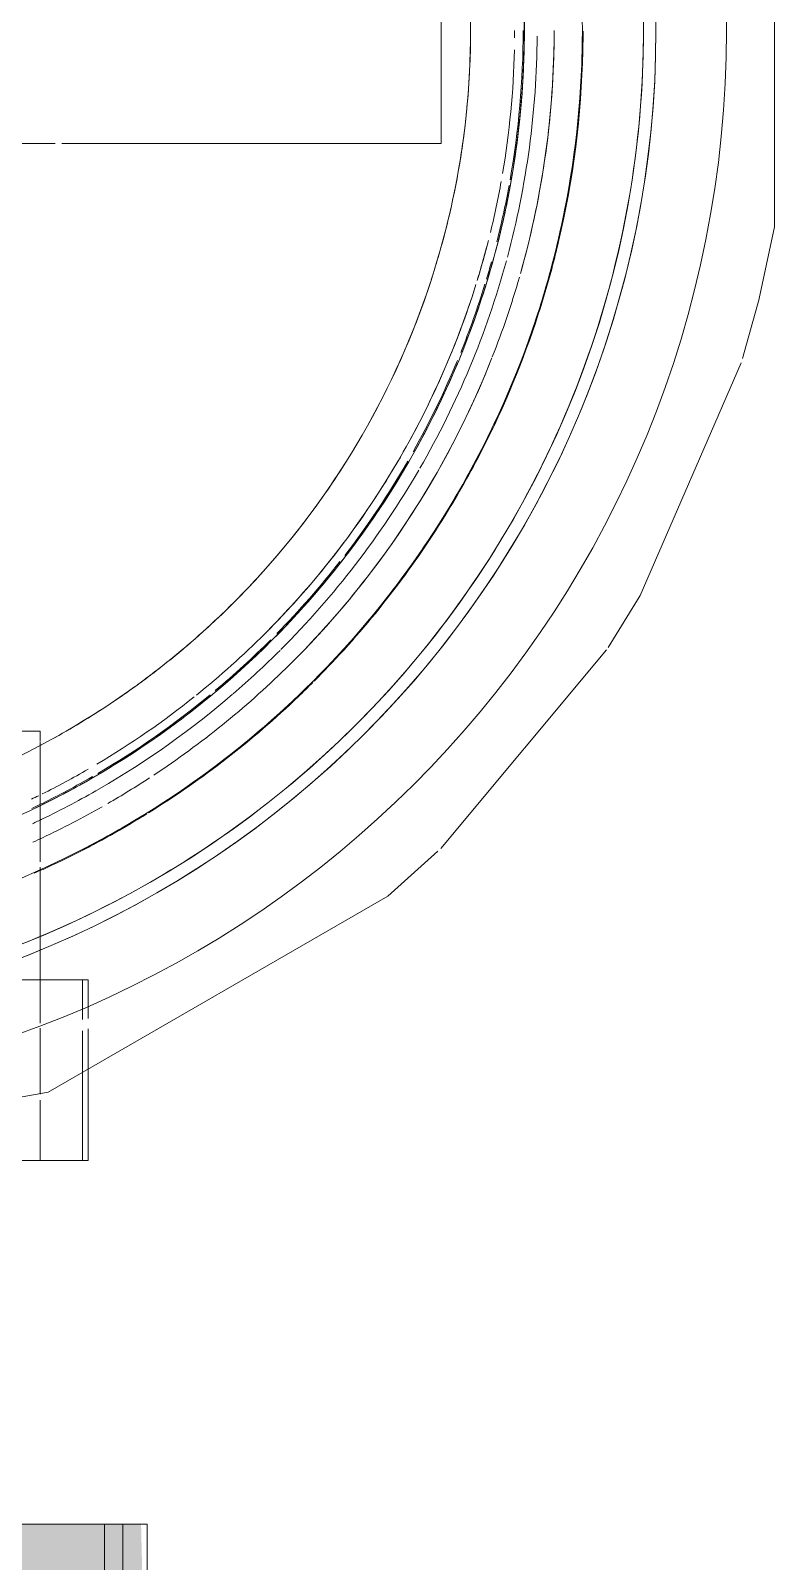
# Model space of a CAD drawing. Header units: metres. Extents: x 147 to 427, y -16 to 162.
# Drawn here: x 149.5754 to 149.6412, y 95.9665 to 96.1019 of the extents above; entities that cross this region are included whole.
import ezdxf

# ---------------------------------------------------------------- set-up
doc = ezdxf.new("R2010")
doc.units = ezdxf.units.M
doc.layers.add('P-PIPE', color=7, linetype='Continuous', lineweight=5)
doc.layers.add('P-SANR-FIXT', color=7, linetype='Continuous', lineweight=5)

# ---------------------------------------------------------------- blocks, each defined once
blk = doc.blocks.new('Bomba Jacuzzi1 - 15B-T 1_1_2CV TRIF_220_380V _1 1_2CV_-V8-RESERVATÓRIOS TÉRREO')
at = {"layer": 'P-SANR-FIXT', "color": 9, "lineweight": 15, "true_color": 0xc0c0c0}
for p, q in [((-0.1, 0.03775000000000021), (-0.1, -0.0377499999999998)), ((-0.09999999999990472, -0.0372500000001583), (-0.09221049215376322, -0.0372500000001583)), ((-0.09999999999990472, -0.0377500000001571), (-0.09192213056586362, -0.0377500000001571)), ((-0.01736482548615584, -0.09848077070137164), (0.01736480680292023, -0.09848077070137147))]:
    blk.add_line(p, q, dxfattribs=at)
at = {"layer": 'P-SANR-FIXT', "color": 254, "lineweight": 15, "true_color": 0xd3d3d3}
for p, q in [((-0.1000000000000001, -4.677232062027236e-16), (-0.09397005326140481, -0.03419984044532896)), ((-0.08400000000000002, -0.0377499999999998), (-0.08400000000000002, -0.01667539848379897)), ((-0.1, -0.03598073702926761), (-0.1, -0.03281176848059084)), ((-0.1, -0.03281176848059084), (-0.1, -0.0359807370292676)), ((-0.08399999999990619, -0.03350000000015698), (-0.07947335642741506, -0.03350000000015698)), ((-0.0939692626419592, -0.03420201273505646), (-0.07660762208408206, -0.06427497324175885)), ((-0.1, -0.0372499999999998), (-0.1, -0.03676117346642425)), ((-0.1, -0.03676117346642424), (-0.1, -0.03724999999999978)), ((-0.09221049215376322, -0.0372500000001583), (-0.08852523791973048, -0.0372500000001583)), ((-0.09192213056586362, -0.0377500000001571), (-0.08833781832706546, -0.0377500000001571)), ((-0.0875291694132721, -0.0372500000001583), (-0.08399999999990619, -0.0372500000001583)), ((-0.08742570351056808, -0.0377500000001571), (-0.08399999999990619, -0.0377500000001571)), ((-0.07660444649742097, -0.06427875796631592), (-0.0726399449385646, -0.06871103636083571)), ((-0.07239483788778031, -0.06896770467710918), (-0.05480174923932111, -0.08363440317140605)), ((-0.05460565546510733, -0.08376337688017506), (-0.05000376714771873, -0.08660036394710648)), ((-0.05000000467080869, -0.08660253633340455), (-0.02939863232272594, -0.0955506440978759)), ((-0.02903603080620235, -0.09566230224020106), (-0.02373797392187581, -0.0971284536423248)), ((-0.02370757612258962, -0.09713597482678811), (-0.0173705899970642, -0.09847975407234202))]:
    blk.add_line(p, q, dxfattribs=at)
at = {"layer": 'P-SANR-FIXT', "color": 254, "lineweight": 15, "true_color": 0xe0e0e0}
for p, q in [((-0.06200000000000002, -0.03349999999999979), (-0.06200000000000002, -0.003141190827758945)), ((-0.1, -0.032927073184453), (-0.1, -0.03349999999999979)), ((-0.1, -0.03349999999999979), (-0.1, -0.032927073184453)), ((-0.09999999999990472, -0.03350000000015698), (-0.09466613582740202, -0.03350000000015698)), ((-0.1, -0.03598073702926753), (-0.1, -0.03376010180287158)), ((-0.1, -0.03376010180287155), (-0.1, -0.03598073702926751)), ((-0.08400000000000002, -0.03281176848058964), (-0.08400000000000002, -0.03598073702926768)), ((-0.08400000000000002, -0.03598073702926754), (-0.08400000000000002, -0.03281176848059057)), ((-0.07947335642741506, -0.03350000000015698), (-0.07404951124411649, -0.0335000000001559)), ((-0.07357338741369288, -0.0335000000001559), (-0.06296011010432964, -0.0335000000001559)), ((-0.06288242301339252, -0.0335000000001559), (-0.06199999999990578, -0.0335000000001559)), ((-0.1, -0.0372499999999998), (-0.1, -0.0367611734664242)), ((-0.1, -0.03676117346642418), (-0.1, -0.03724999999999978)), ((-0.08400000000000002, -0.03676117346642348), (-0.08400000000000002, -0.0372499999999998)), ((-0.08400000000000002, -0.03724999999999978), (-0.08400000000000002, -0.03676117346642339))]:
    blk.add_line(p, q, dxfattribs=at)
at = {"layer": 'P-SANR-FIXT', "color": 254, "lineweight": 15, "true_color": 0xe9e9e9}
for p, q in [((-0.01000000000000001, -0.02640515683319132), (-0.01000000000000001, -0.03482881850491407)), ((-0.1, -0.03292707318445293), (-0.1, -0.03349999999999979)), ((-0.1, -0.03349999999999979), (-0.1, -0.03292707318445293)), ((-0.1, -0.03369866997328063), (-0.1, -0.03611569379010048)), ((-0.0941316095096267, -0.03350000000015698), (-0.08830516368355444, -0.03350000000015698)), ((-0.08783572290648509, -0.03350000000015698), (-0.08399999999990619, -0.03350000000015698)), ((-0.08400000000000002, -0.03292707318445304), (-0.08400000000000002, -0.03349999999999979)), ((-0.08400000000000002, -0.03376010180287149), (-0.08400000000000002, -0.03598073702926746)), ((-0.08400000000000002, -0.03598073702926757), (-0.08400000000000002, -0.03376010180287166)), ((-0.1, -0.03646369994241206), (-0.1, -0.03755469884348322)), ((-0.01000000000000001, -0.03541955500511029), (-0.01000000000000001, -0.04879036790187178)), ((-0.08400000000000002, -0.03676117346642416), (-0.08400000000000002, -0.0372499999999998)), ((-0.08400000000000002, -0.03724999999999978), (-0.08400000000000002, -0.03676117346642422)), ((-0.01000000000000001, -0.04879036790187178), (-0.01000000000000001, -0.05661947902072976))]:
    blk.add_line(p, q, dxfattribs=at)
at = {"layer": 'P-SANR-FIXT', "color": 7, "lineweight": 15, "true_color": 0xefefef}
for p, q in [((-0.06200000000000002, -0.03349999999999979), (-0.06200000000000002, -0.03235851518068356)), ((-0.1, -0.03376010180287158), (-0.1, -0.03281176848059069)), ((-0.1, -0.03281176848059065), (-0.1, -0.03376010180287155)), ((-0.08400000000000002, -0.03611569379010054), (-0.08400000000000002, -0.03369866997328075)), ((-0.08400000000000002, -0.03755469884348325), (-0.08400000000000002, -0.03646369994241212)), ((-0.01000000000000001, -0.05661947902072976), (-0.01000000000000001, -0.0681763132481322)), ((-0.009999999999905683, -0.06900000000015649), (0.01787046327088382, -0.06900000000015649))]:
    blk.add_line(p, q, dxfattribs=at)
at = {"layer": 'P-SANR-FIXT', "color": 7, "lineweight": 15, "true_color": 0xfafafa}
for p, q in [((-0.01000000000000001, -0.03130644708671645), (-0.01000000000000001, -0.03482881850491334)), ((-0.01000000000000001, -0.03541955500510955), (-0.01000000000000001, -0.03805484990608717)), ((-0.01000000000000001, -0.03833434607835246), (-0.01000000000000001, -0.0487903679018712)), ((-0.01000000000000001, -0.0487903679018712), (-0.01000000000000001, -0.05232605683329888)), ((-0.01000000000000001, -0.05256272151057347), (-0.01000000000000001, -0.05549040130940747))]:
    blk.add_line(p, q, dxfattribs=at)
at = {"layer": 'P-SANR-FIXT', "color": 7, "lineweight": 15, "true_color": 0xf3f3f3}
for p, q in [((-0.1, -0.03269245899286223), (-0.1, -0.03369866997328063)), ((-0.01000000000000001, -0.0681763132481322), (-0.01000000000000001, -0.06899999999999967))]:
    blk.add_line(p, q, dxfattribs=at)
at = {"layer": 'P-SANR-FIXT', "color": 7, "lineweight": 15, "true_color": 0xf8f8f8}
for p, q in [((-0.01000000000000001, -0.05549040130940747), (-0.01000000000000001, -0.05737140324887603)), ((-0.01000000000000001, -0.05781415368813874), (-0.01000000000000001, -0.06374768774327831)), ((-0.01000000000000001, -0.06374768774328039), (-0.01000000000000001, -0.06744548134114657))]:
    blk.add_line(p, q, dxfattribs=at)
at = {"layer": 'P-SANR-FIXT', "color": 7, "lineweight": 15, "true_color": 0xf6f6f6}
blk.add_line((-0.01000000000000001, -0.067674184347824), (-0.01000000000000001, -0.06899999999999967), dxfattribs=at)
at = {"layer": 'P-SANR-FIXT', "color": 254, "lineweight": 15, "true_color": 0xd3d3d3}
for centre, radius, start, end in [((0, 1.023625628704395e-16), 0.0868960924896141, 179.9999999999999, 359.9999999999994), ((0, 3.182787366995399e-16), 0.08154999999999996, 204.4517339133051, 207.0618164886982), ((0, 1.127187232441429e-16), 0.08148999999999998, 207.4910189341428, 211.5098673166944), ((0, 1.127187232441429e-16), 0.07160000000000008, 212.4117877034522, 215.778638402251), ((0, 3.182787366995399e-16), 0.08154999999999994, 211.8964079490025, 223.7126269476224), ((0, 1.127187232441429e-16), 0.07160000000000007, 216.0643874744176, 221.9916257577859), ((0, 1.127187232441429e-16), 0.07160000000000007, 226.2954994154697, 227.8897585341412), ((0, 1.127187232441429e-16), 0.07160000000000007, 228.0723445707643, 240.0000000000003), ((0, 3.182787366995399e-16), 0.08154999999999993, 226.2844519174955, 238.2323342628957), ((0, 1.127187232441429e-16), 0.07160000000000004, 240.0009306172961, 251.8724744349631), ((0, 1.127187232441429e-16), 0.07160000000000005, 252.0639270535141, 253.7053123211421), ((0, 1.127187232441429e-16), 0.08148999999999998, 238.4905874915326, 242.5091193339303), ((0, 1.127187232441429e-16), 0.07160000000000002, 258.0083706493646, 263.8317643337509), ((0, 1.127187232441429e-16), 0.07160000000000001, 264.1198304531011, 267.5888453336594), ((0, 3.182787366995399e-16), 0.08154999999999996, 242.938417597592, 252.0619335582034), ((0, 1.127187232441429e-16), 0.08148999999999998, 252.4910881497891, 256.5100944834618), ((0, 3.182787366995399e-16), 0.08154999999999998, 256.7683992864962, 268.7111691069511)]:
    blk.add_arc(centre, radius, start, end, dxfattribs=at)
at = {"layer": 'P-SANR-FIXT', "color": 254, "lineweight": 15, "true_color": 0xe0e0e0}
for centre, radius, start, end in [((0, 1.290458026391406e-16), 0.08689609248961398, 199.9999999999996, 219.9999999999995), ((0, 1.431086360526023e-16), 0.07635299999999999, 202.4999999999996, 224.9999999999996), ((0, 3.182787366995399e-16), 0.08154999999999996, 203.8552173918621, 204.4517339133051), ((0, 3.214761790104603e-16), 0.08155000000000008, 204.4517339133055, 207.0618164886986), ((0, 2.167599433278156e-16), 0.07634999999999996, 205.8067887849237, 219.6426907308418), ((0, 3.182787366995399e-16), 0.08154999999999996, 207.0618164886982, 209.9999999999996), ((0, 3.182787366995399e-16), 0.08154999999999997, 209.9999999999996, 211.7681549353006), ((0, 3.214761790104603e-16), 0.08155000000000007, 211.8964079490029, 223.7126269476229), ((0, 2.167599433278156e-16), 0.07634999999999995, 219.9872833999701, 247.3107522631061), ((0, 1.431086360526023e-16), 0.07635299999999998, 225.0000000000005, 247.4999999999995), ((0, 1.290458026391406e-16), 0.08689609248961394, 219.9999999999995, 239.9999999999995), ((0, 3.182787366995399e-16), 0.08154999999999994, 223.7126269476224, 224.9745846713526), ((0, 3.182787366995399e-16), 0.08154999999999993, 225.0819796369414, 226.2844519174955), ((0, 3.214761790104603e-16), 0.08155000000000008, 226.284451917496, 238.2323342628961), ((0, 2.167599433278156e-16), 0.07634999999999996, 247.7627971221104, 299.9999999999997), ((0, 3.182787366995399e-16), 0.08154999999999996, 238.2323342628957, 242.938417597592), ((0, 1.431086360526023e-16), 0.07635299999999998, 247.4999999999995, 292.4999999999995), ((0, 3.214761790104603e-16), 0.08155000000000007, 242.9384175975924, 252.0619335582038), ((0, 1.290458026391406e-16), 0.08689609248961395, 239.9999999999995, 259.9999999999995), ((0, 3.182787366995399e-16), 0.08154999999999998, 252.0619335582034, 254.9999999999996), ((0, 3.182787366995399e-16), 0.08154999999999998, 254.9999999999996, 256.7683992864962), ((0, 3.214761790104603e-16), 0.08155000000000003, 256.7683992864966, 268.7111691069515), ((0, 3.182787366995399e-16), 0.08155, 268.7111691069511, 269.9492544736199), ((0, 1.290458026391406e-16), 0.08689609248961401, 259.9999999999995, 279.9999999999995)]:
    blk.add_arc(centre, radius, start, end, dxfattribs=at)
at = {"layer": 'P-SANR-FIXT', "color": 254, "lineweight": 15, "true_color": 0xe9e9e9}
for centre, radius, start, end in [((0, 3.214761790104603e-16), 0.08155000000000007, 203.8552173918625, 204.4517339133055), ((0, 3.521183344901147e-16), 0.07898999999999996, 205.2636517461721, 209.5793128402449), ((0, 2.19957385638736e-16), 0.07635000000000007, 205.9998258984662, 210.0000000000001), ((0, 3.214761790104603e-16), 0.08155000000000007, 207.0618164886986, 211.7681549353011), ((0, 2.19957385638736e-16), 0.07635000000000007, 210.0000000000001, 219.6426907308423), ((0, 3.521183344901147e-16), 0.07898999999999996, 210.0020643692564, 213.1445640239351), ((0, 3.521183344901147e-16), 0.07898999999999995, 213.4740238680986, 224.3689692603676), ((0, 2.19957385638736e-16), 0.07635000000000006, 219.9872833999706, 240), ((0, 3.521183344901147e-16), 0.07898999999999994, 224.3689692603676, 248.4835496996846), ((0, 3.214761790104603e-16), 0.08155000000000008, 223.7126269476229, 224.974584671353), ((0, 3.214761790104603e-16), 0.08155000000000007, 225.0819796369419, 226.284451917496), ((0, 2.19957385638736e-16), 0.07635000000000006, 240, 247.3107522631066), ((0, 3.214761790104603e-16), 0.08155000000000007, 238.2323342628961, 242.9384175975924), ((0, 2.19957385638736e-16), 0.07635000000000004, 247.7627971221109, 255), ((0, 3.521183344901147e-16), 0.07898999999999996, 248.5491068214671, 253.9482821006129), ((0, 2.19957385638736e-16), 0.07635000000000007, 255.0000000000001, 270.0000000000001), ((0, 3.521183344901147e-16), 0.07898999999999996, 254.2123001864355, 270.0051194660191), ((0, 3.214761790104603e-16), 0.08155000000000005, 252.0619335582038, 255), ((0, 3.214761790104603e-16), 0.08155000000000004, 255, 256.7683992864966), ((0, 3.214761790104603e-16), 0.08155000000000001, 268.7111691069515, 269.9492544736203)]:
    blk.add_arc(centre, radius, start, end, dxfattribs=at)
at = {"layer": 'P-SANR-FIXT', "color": 7, "lineweight": 15, "true_color": 0xefefef}
for centre, radius, start, end in [((0, 3.521183344901147e-16), 0.07898999999999995, 204.5861520025954, 205.2636517461721), ((0, 3.553157768010351e-16), 0.07899000000000007, 205.2636517461725, 209.5793128402453), ((0, 4.197975300712642e-16), 0.07748999999999996, 205.7903297289296, 209.9999999999988), ((0, 2.19957385638736e-16), 0.07635000000000006, 205.4197779440464, 205.9998258984662), ((0, 4.197975300712642e-16), 0.07748999999999998, 210.0250701215866, 220.703390268439), ((0, 3.553157768010351e-16), 0.07899000000000007, 210.0020643692568, 213.1445640239355), ((0, 3.553157768010351e-16), 0.07899000000000009, 213.4740238680991, 224.368969260368), ((0, 4.197975300712642e-16), 0.07748999999999995, 220.7464020033112, 224.9348750578228), ((0, 3.553157768010351e-16), 0.07899000000000009, 224.368969260368, 239.1586256804906), ((0, 4.197975300712642e-16), 0.07748999999999995, 224.9999999999996, 239.8482480200745), ((0, 4.197975300712642e-16), 0.07748999999999996, 239.9999999999996, 254.755046669286), ((0, 3.553157768010351e-16), 0.07899000000000005, 239.1586256804906, 248.483549699685), ((0, 3.553157768010351e-16), 0.07899000000000005, 248.5491068214675, 253.9482821006133), ((0, 4.197975300712642e-16), 0.07748999999999998, 255.0000000000004, 269.6385797941471), ((0, 3.553157768010351e-16), 0.07899, 254.2123001864359, 268.737938520736), ((0, 3.553157768010351e-16), 0.07899000000000002, 268.737938520736, 270.0051194660194)]:
    blk.add_arc(centre, radius, start, end, dxfattribs=at)
at = {"layer": 'P-SANR-FIXT', "color": 7, "lineweight": 15, "true_color": 0xf3f3f3}
for centre, radius, start, end in [((0, 3.553157768010351e-16), 0.07899000000000006, 204.5861520025958, 205.2636517461725), ((0, 4.197975300712642e-16), 0.07748999999999998, 205.0588070474168, 205.7903297289296), ((0, 4.229949723821846e-16), 0.07749000000000006, 205.7903297289301, 209.9999999999991), ((0, 4.229949723821846e-16), 0.07749000000000007, 210.0250701215871, 220.7033902684394), ((0, 4.229949723821846e-16), 0.07749000000000009, 220.7464020033117, 224.9348750578233), ((0, 4.229949723821846e-16), 0.07749000000000007, 225.0000000000001, 239.8482480200749), ((0, 4.229949723821846e-16), 0.07749000000000004, 240, 254.7550466692864), ((0, 4.229949723821846e-16), 0.07749000000000002, 255.0000000000008, 269.6385797941474)]:
    blk.add_arc(centre, radius, start, end, dxfattribs=at)
at = {"layer": 'P-SANR-FIXT', "color": 7, "lineweight": 15, "true_color": 0xf6f6f6}
for centre, radius, start, end in [((0, 4.229949723821846e-16), 0.07749000000000007, 205.0588070474173, 205.7903297289301), ((0, 4.53637127861839e-16), 0.07624499999999998, 206.2293710308755, 209.9999999999987), ((0, 4.53637127861839e-16), 0.07624499999999997, 210.4317616390403, 219.5433994485523), ((0, 4.53637127861839e-16), 0.07624499999999998, 219.9872833999712, 224.9999999999996), ((0, 4.53637127861839e-16), 0.07624499999999997, 225.585581886368, 231.9433280812036), ((0, 4.53637127861839e-16), 0.07624499999999995, 232.4703700174688, 239.9999999999996), ((0, 4.53637127861839e-16), 0.07624499999999997, 240.7289236538483, 247.4703700174688), ((0, 4.53637127861839e-16), 0.07624499999999997, 248.0566719187899, 252.8766941883455), ((0, 4.53637127861839e-16), 0.076245, 253.2333657617234, 254.4144181136316), ((0, 4.53637127861839e-16), 0.076245, 255.807762529051, 259.6438211854144), ((0, 4.53637127861839e-16), 0.076245, 260.0127166000289, 269.9999999999996)]:
    blk.add_arc(centre, radius, start, end, dxfattribs=at)
at = {"layer": 'P-SANR-FIXT', "color": 7, "lineweight": 15, "true_color": 0xf8f8f8}
for centre, radius, start, end in [((0, 4.53637127861839e-16), 0.07624499999999998, 205.4535681569431, 206.2293710308755), ((0, 4.568345701727594e-16), 0.07624500000000009, 206.229371030876, 209.9999999999991), ((0, 4.874767256524138e-16), 0.07549499999999996, 206.5008428548913, 209.9999999999987), ((0, 4.568345701727594e-16), 0.07624500000000009, 210.4317616390408, 219.5433994485527), ((0, 4.874767256524138e-16), 0.07549499999999996, 210.6832306638568, 218.6234090593595), ((0, 4.874767256524138e-16), 0.07549499999999996, 218.8261438684498, 224.9999999999986), ((0, 4.568345701727594e-16), 0.07624500000000009, 219.9872833999716, 225.0000000000001), ((0, 4.874767256524138e-16), 0.07549499999999994, 224.9999999999996, 239.9999999999996), ((0, 4.568345701727594e-16), 0.07624500000000009, 225.5855818863685, 231.943328081204), ((0, 4.568345701727594e-16), 0.07624500000000008, 232.4703700174692, 240), ((0, 4.874767256524138e-16), 0.07549499999999996, 239.9999999999996, 252.6770993511547), ((0, 4.568345701727594e-16), 0.07624500000000008, 240.7289236538487, 247.4703700174693), ((0, 4.568345701727594e-16), 0.07624500000000006, 248.0566719187903, 252.876694188346), ((0, 4.874767256524138e-16), 0.07549499999999999, 252.9635742422437, 254.9999999999996), ((0, 4.568345701727594e-16), 0.07624500000000006, 253.2333657617239, 254.414418113632), ((0, 4.874767256524138e-16), 0.07549499999999999, 254.9999999999996, 255.7558739777628), ((0, 4.568345701727594e-16), 0.07624500000000005, 255.8077625290514, 259.6438211854148), ((0, 4.874767256524138e-16), 0.07549499999999998, 256.3072252587799, 259.8156800976103), ((0, 4.874767256524138e-16), 0.07549499999999999, 260.3530022635695, 268.7081929816696), ((0, 4.568345701727594e-16), 0.07624500000000009, 260.0127166000293, 270.0000000000001), ((0, 4.874767256524138e-16), 0.07549500000000002, 269.5085619327903, 269.9999999999996)]:
    blk.add_arc(centre, radius, start, end, dxfattribs=at)
at = {"layer": 'P-SANR-FIXT', "color": 7, "lineweight": 15, "true_color": 0xfafafa}
for centre, radius, start, end in [((0, 4.568345701727594e-16), 0.07624500000000009, 205.4535681569436, 206.229371030876), ((0, 4.874767256524138e-16), 0.07549499999999996, 205.6976602685031, 206.2365868944249), ((0, 4.906741679633342e-16), 0.07549500000000008, 206.5008428548918, 209.9999999999991), ((0, 4.906741679633342e-16), 0.07549500000000009, 210.6832306638572, 218.62340905936), ((0, 4.906741679633342e-16), 0.07549500000000009, 218.8261438684503, 224.999999999999), ((0, 4.906741679633342e-16), 0.07549500000000006, 225.0000000000001, 252.6770993511551), ((0, 4.906741679633342e-16), 0.07549500000000003, 252.9635742422441, 255.7558739777632), ((0, 4.906741679633342e-16), 0.07549500000000003, 256.3072252587802, 259.8156800976107), ((0, 4.906741679633342e-16), 0.07549500000000002, 260.3530022635699, 268.70819298167), ((0, 4.906741679633342e-16), 0.07549500000000009, 269.5085619327907, 270.0000000000001)]:
    blk.add_arc(centre, radius, start, end, dxfattribs=at)
at = {"layer": 'P-SANR-FIXT', "color": 7, "lineweight": 15, "true_color": 0xfbfbfb}
blk.add_arc((0, 4.906741679633342e-16), 0.07549500000000008, 205.6976602685036, 206.2365868944253, dxfattribs=at)
at = {"layer": 'P-SANR-FIXT', "color": 9, "lineweight": 15, "true_color": 0xc0c0c0}
for radius, start, end in [(0.07160000000000008, 207.5885289766926, 212.4117877034522), (0.08148999999999998, 211.9244675475182, 224.9999999999992), (0.07160000000000008, 221.9916257577859, 226.2954994154697), (0.08148999999999994, 225.0005629989948, 238.4905874915326), (0.07160000000000004, 253.7053123211421, 258.0083706493646), (0.0716, 267.5888453336594, 272.4121042192975), (0.08148999999999995, 242.5091193339303, 252.4910881497891), (0.08148999999999998, 256.5100944834618, 269.9999999999992)]:
    blk.add_arc((0, 1.127187232441429e-16), radius, start, end, dxfattribs=at)
blk.add_ellipse((-8.872786700619351e-06, 1.194313342431606e-16), major_axis=(1.853288258245072e-09, 0.09424203516568413), ratio=0.9999999532919074, start_param=1.570796346460093, end_param=4.612799701235703, dxfattribs=at)
at = {"layer": 'P-SANR-FIXT', "color": 254, "lineweight": 15, "true_color": 0xd3d3d3}
for centre, major_axis, ratio, start_param, end_param in [((-3.064626870619938e-06, 1.531878561429779e-16), (-1.639127731323199e-09, 0.08799999999999769), 0.9999999532919077, 1.571200792340252, 4.712388961758236), ((6.456456463216353e-18, 1.709992020943752e-16), (0, 0.0879999999999977), 0.9999999532919076, 1.606865268131886, 4.676320039047662)]:
    blk.add_ellipse(centre, major_axis=major_axis, ratio=ratio, start_param=start_param, end_param=end_param, dxfattribs=at)
at = {"layer": 'P-SANR-FIXT', "color": 9, "lineweight": 15, "true_color": 0xc0c0c0}
for points, knots in [([(0.08149, -6.512403850954116e-16), (0.08148999999999997, -0.005331785170691825), (0.08044018347857498, -0.0159962075207034), (0.07577345726074407, -0.03138322580897823), (0.06819486301830606, -0.04556270254235167), (0.05799556549671066, -0.05799192230404528), (0.04556708016979629, -0.06819098187628486), (0.02666286868296153, -0.07830258590981386), (2.917092179272419e-06, -0.08361310525599641), (-0.03199578100517066, -0.07724709681733986), (-0.05912158446045693, -0.05912325027610014), (-0.07724687002309763, -0.03199649235308241), (-0.08149000000000008, -0.01066716554652141), (-0.08149000000000003, 7.048153727318152e-16)], [-1, -1, -1, -1, -0.9375, -0.875, -0.8125, -0.75, -0.6875, -0.625, -0.5, -0.375, -0.25, -0.125, 0, 0, 0, 0]), ([(-0.07160000000000001, -8.162617680635638e-16), (-0.07159999999999994, -0.004998705568951706), (-0.0705492235242164, -0.01499593211006942), (-0.06588961795123277, -0.02933649530441696), (-0.05835022473143901, -0.0423948629436537), (-0.04826056498655445, -0.05360020190055405), (-0.03606161013376021, -0.06246332051961071), (-0.02228656631151024, -0.06859474071664154), (-0.002620951118988878, -0.07278088395454108), (0.02278365785610294, -0.07011757158513147), (0.04933365487162434, -0.05478591583913355), (0.06735238439740708, -0.02998283883067848), (0.07160000000000011, -0.009993686007168193), (0.07160000000000001, 8.136043921913583e-16)], [-1, -1, -1, -1, -0.9333333333333333, -0.8666666666666667, -0.8, -0.7333333333333333, -0.6666666666666666, -0.6, -0.5333333333333333, -0.4, -0.2666666666666667, -0.1333333333333333, 0, 0, 0, 0])]:
    blk.add_open_spline(points, degree=3, knots=knots, dxfattribs=at)
blk = doc.blocks.new('AF_Soldavel_Uniao - Standard-V16-RESERVATÓRIOS TÉRREO')
at = {"layer": 'P-PIPE', "lineweight": 15, "true_color": 0x69503c}
for points in [[(-0.0149999999998883, 0.008568470655026274), (-0.01499999999988722, -0.04420000000017187), (-0.007999999999886646, -0.04389424436102007), (-0.007999999999886646, -0.04298120760243125), (0.01500000000011354, -0.04243200000016981), (0.01500000000011354, -0.04083144425802484), (-0.00799999999988448, -0.04048612218479607), (-0.00799999999988448, -0.02871361052029524), (0.01500000000011354, -0.02871361052029524), (0.01500000000011354, -0.02308545701686409), (-0.00799999999988448, -0.02308545701686409), (-0.007672553583441596, -0.003478390159190417), (0.01500000000011354, -0.003339254552827652), (0.01467255358367824, 0.003478390158849314), (-0.00799999999988448, 0.003478390158849314), (-0.00799999999988448, 0.02308545701652299), (0.01500000000011246, 0.02308545701652299), (0.01500000000011246, 0.02871361051995305), (-0.00799999999988448, 0.02871361051995305), (-0.00799999999988448, 0.04083144425768265), (0.01500000000011246, 0.04126195929799909), (0.01500000000011246, 0.04298120760208798), (-0.00799999999988448, 0.0434469607608163), (-0.00799999999988448, 0.04419999999982752), (-0.0149999999998883, 0.04389424436067788), (-0.0149999999998883, 0.00975572378417227)], [(-0.00799999999988448, 0.04048612218445281), (-0.00799999999988448, 0.03919818648737132), (0.01500000000011246, 0.03919818648737132), (0.01500000000011246, 0.04083144425768265), (-0.00799999999988448, 0.04083144425768265)], [(-0.00799999999988448, 0.03432820910514972), (-0.00799999999988448, 0.02871361051995305), (0.01500000000011246, 0.02871361051995305), (0.01500000000011246, 0.03919818648737132), (-0.00799999999988448, 0.03919818648737132), (-0.00799999999988448, 0.03476622128768689)], [(-0.03399999999988723, -0.01767766952983866), (-0.03399999999988723, -0.03070000000017169), (-0.01499999999988722, -0.03070000000017169), (-0.0149999999998883, 0.03069999999982843), (-0.03399999999988723, 0.03069999999982843), (-0.03399999999988723, -0.01632800455401878)], [(0.01500000000011246, 0.02658697989601183), (0.01500000000011354, -0.03070000000017061), (0.03400000000011247, -0.03070000000017061), (0.03400000000011247, 0.03069999999982951), (0.01500000000011246, 0.03069999999982951), (0.01500000000011246, 0.02756506609915017)], [(-0.00799999999988448, 0.02308545701652299), (-0.00799999999988448, 0.02216203873585609), (0.01500000000011246, 0.02216203873585609), (0.01500000000011246, 0.02308545701652299), (-0.0001710183597784124, 0.02308545701652299)], [(-0.00799999999988448, 0.02216203873585609), (-0.00799999999988448, 0.003478390158850397), (0.01500000000011354, 0.003478390158849314), (0.01500000000011246, 0.02216203873585609), (-0.0001710183597784124, 0.02216203873585609)], [(-0.00799999999988448, -0.02216203873619503), (0.01500000000011354, -0.02165063509477575), (0.01500000000011354, -0.003478390159190417), (-0.00799999999988448, -0.003478390159190417), (-0.00799999999988448, -0.02210000000017256)], [(-0.00799999999988448, -0.02308545701686409), (0.01500000000011354, -0.02308545701686409), (0.01500000000011354, -0.02216203873619503), (-0.00799999999988448, -0.02216203873619503)], [(-0.00799999999988448, -0.03919818648771026), (0.01500000000011354, -0.03919818648771026), (0.01500000000011354, -0.02871361052029524), (-0.00799999999988448, -0.02871361052029524), (-0.00799999999988448, -0.03829499770478641)], [(-0.00799999999988448, -0.03919818648771026), (-0.00799999999988448, -0.04083144425802484), (0.01500000000011354, -0.04083144425802484), (0.01500000000011354, -0.03919818648771026), (-0.0001710183597784124, -0.03919818648771026)]]:
    blk.add_hatch(color=27, dxfattribs=at).paths.add_polyline_path(points)
at = {"layer": 'P-PIPE', "color": 4, "lineweight": 15, "true_color": 0x00ffff}
for p, q in [((-0.007999999999887729, 0.04419999999982752), (-0.0149999999998883, 0.04419999999982752)), ((-0.01500000000000017, 0.04419999999999998), (-0.01500000000000017, -0.04420000000000003)), ((-0.008000000000000063, 0.04298120760225967), (-0.008000000000000063, 0.04419999999999995)), ((-0.007999999999999926, 0.04298120760225977), (0.01500000000000003, 0.0429812076022597)), ((0.0149999999999999, 0.04083144425785432), (0.0149999999999999, 0.04298120760225983)), ((-0.00800000000000004, 0.02871361052012502), (-0.00800000000000004, 0.04083144425785419)), ((0.01500000000000003, 0.04083144425785409), (-0.007999999999999926, 0.04083144425785416)), ((0.01500000000000003, 0.03919818648754181), (0.01500000000000003, 0.04083144425785423)), ((-0.00799999999999993, 0.03919818648754204), (0.01500000000000005, 0.03919818648754201)), ((0.01499999999999998, 0.03919818648754201), (0.01499999999999998, 0.02883220373445843)), ((-0.0149999999998883, 0.03069999999982843), (-0.03399999999988723, 0.03069999999982843)), ((-0.03399999999999997, 0.0307), (-0.03399999999999997, -0.0307)), ((0.03400000000011247, 0.03069999999982951), (0.01500000000011246, 0.03069999999982951)), ((0.03400000000000002, -0.0307), (0.03400000000000002, 0.0307)), ((-0.007999999999999948, 0.02871361052012525), (0.01500000000000003, 0.02871361052012518)), ((0.01499999999999995, 0.02308545701669545), (0.01499999999999995, 0.02871361052012563)), ((-0.008, 0.003478390159021389), (-0.008, 0.023085457016695)), ((0.01500000000000004, 0.02308545701669491), (-0.007999999999999955, 0.02308545701669499)), ((0.01500000000000003, 0.02216203873602791), (0.01500000000000003, 0.0230854570166952)), ((0.01500000000000003, 0.02216203873602816), (-0.007999999999999959, 0.0221620387360282)), ((0.01500000000000003, 0.02216203873602838), (0.01500000000000003, 0.003480987366210849)), ((-0.007999999999999988, 0.003478390159021222), (0.01500000000000003, 0.003478390159021148)), ((0.01500000000000004, -0.003478390159017286), (0.01500000000000004, 0.003478390159021784)), ((-0.007999999999999955, -0.02308545701669254), (-0.007999999999999955, -0.003478390159017838)), ((0.01500000000000004, -0.003478390159017923), (-0.007999999999999998, -0.003478390159017849)), ((0.01500000000000006, -0.003480987366207081), (0.01500000000000006, -0.02216203873602372)), ((-0.00800000000000003, -0.02216203873602391), (0.01499999999999996, -0.02216203873602394)), ((0.01500000000000003, -0.02308545701669246), (0.01500000000000003, -0.02216203873602395)), ((-0.00800000000000003, -0.02308545701669265), (0.01500000000000003, -0.02308545701669273)), ((0.01500000000000012, -0.02871361052012289), (0.01500000000000012, -0.02308545701669222)), ((-0.007999999999999927, -0.0408314442578539), (-0.007999999999999927, -0.02871361052012329)), ((0.01500000000000003, -0.02871361052012334), (-0.00800000000000004, -0.02871361052012326)), ((0.01500000000000009, -0.02883220373445656), (0.01500000000000009, -0.03919818648753798)), ((-0.03399999999988723, -0.03070000000017169), (-0.01499999999988722, -0.03070000000017169)), ((0.01500000000011354, -0.03070000000017061), (0.03400000000011247, -0.03070000000017061)), ((0.01499999999999993, -0.03919818648753798), (-0.008000000000000057, -0.03919818648753795)), ((0.01500000000000003, -0.04083144425785374), (0.01500000000000003, -0.03919818648753799)), ((-0.008000000000000061, -0.04083144425785378), (0.01500000000000003, -0.04083144425785385)), ((0.01500000000000017, -0.04298120760225983), (0.01500000000000017, -0.04083144425785362)), ((-0.007999999999999924, -0.04420000000000005), (-0.007999999999999924, -0.04298120760225996)), ((0.01500000000000003, -0.04298120760225996), (-0.008000000000000061, -0.0429812076022599)), ((-0.0149999999998883, -0.04420000000017187), (-0.007999999999886646, -0.04420000000017187))]:
    blk.add_line(p, q, dxfattribs=at)

msp = doc.modelspace()

# ---------------------------------------------------------------- block references
at = {"layer": 'P-PIPE', "color": 4, "lineweight": 15, "true_color": 0x00ffff, "rotation": 90}
msp.add_blockref('AF_Soldavel_Uniao - Standard-V16-RESERVATÓRIOS TÉRREO', (149.5427179895538, 95.95478103392426), dxfattribs=at)
at = {"layer": 'P-SANR-FIXT', "color": 254, "lineweight": 15, "true_color": 0xe0e0e0, "rotation": 89.99999999999915}
msp.add_blockref('Bomba Jacuzzi1 - 15B-T 1_1_2CV TRIF_220_380V _1 1_2CV_-V8-RESERVATÓRIOS TÉRREO', (149.5427179895538, 96.10195853299291), dxfattribs=at)

doc.saveas('drawing.dxf')
